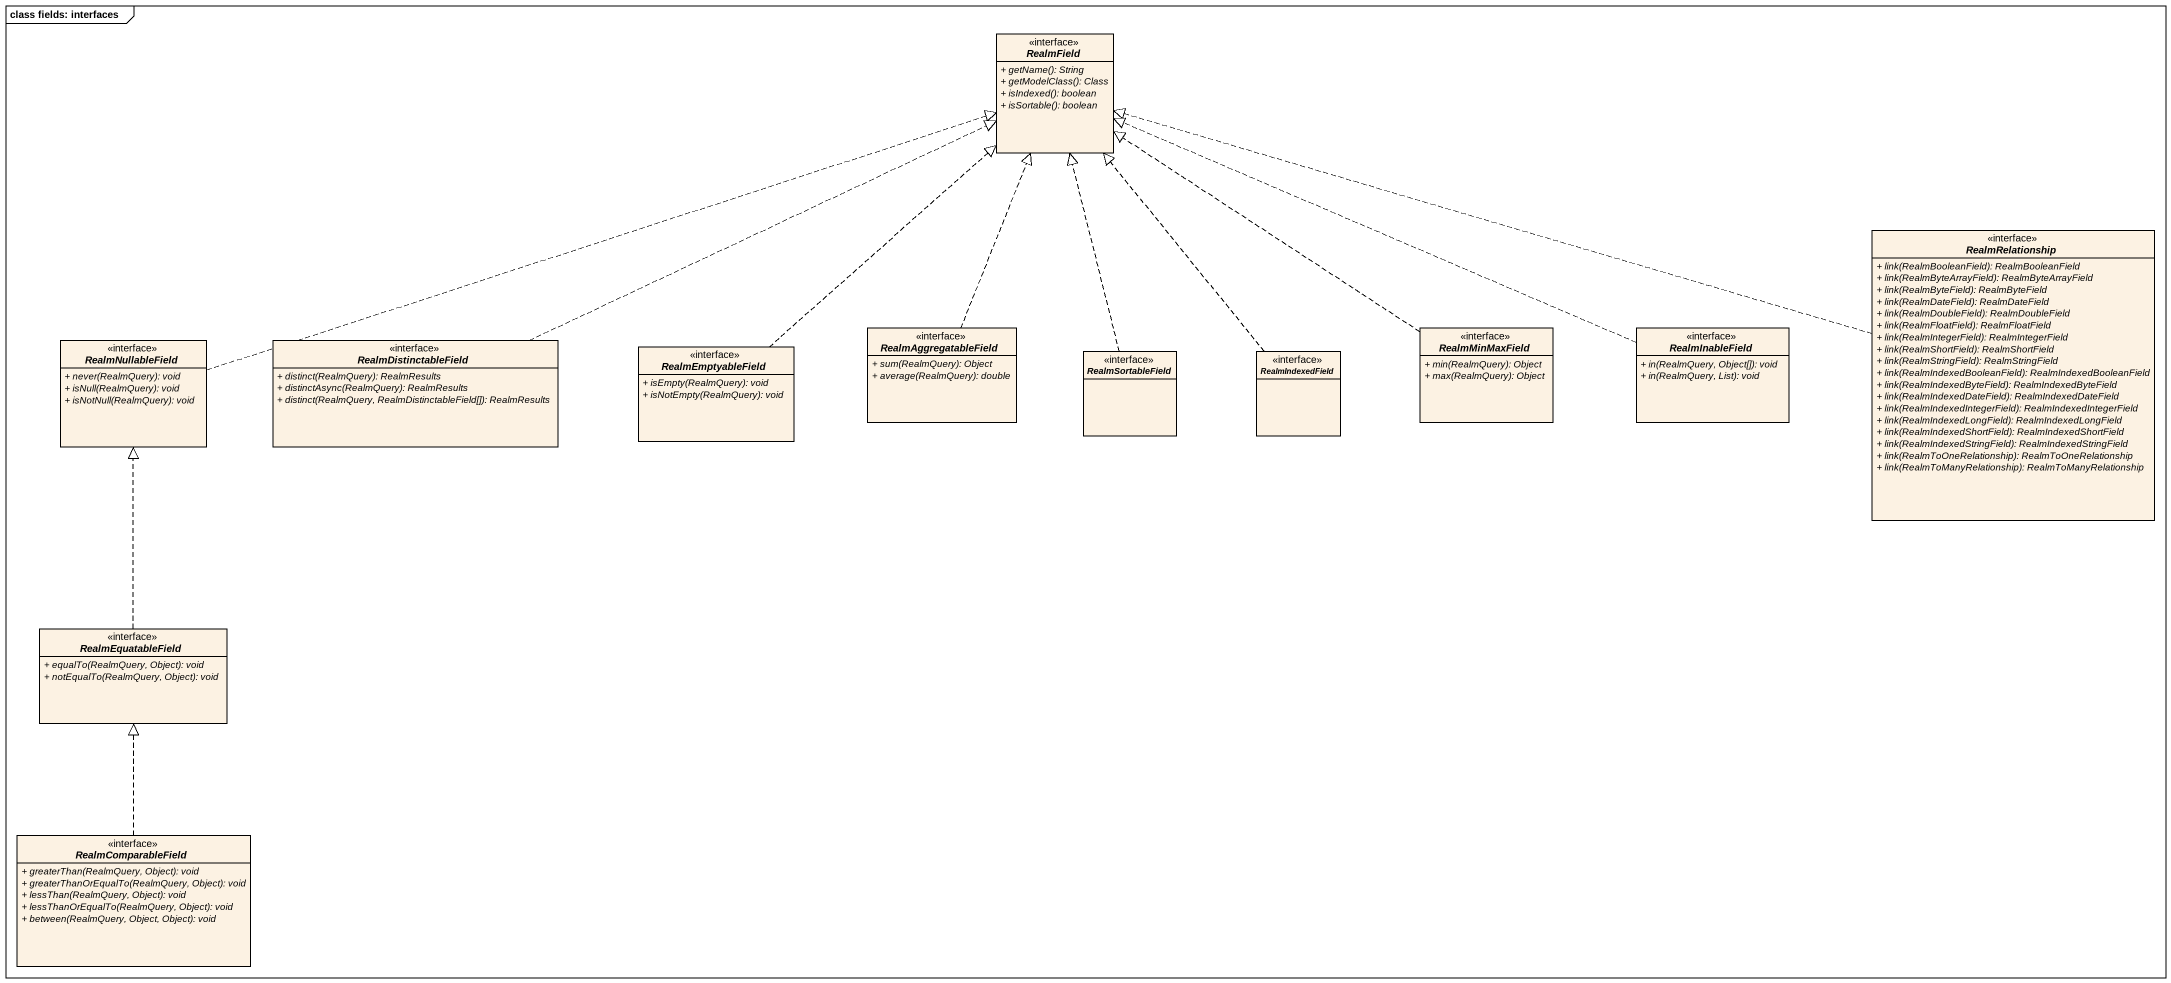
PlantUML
@startuml
mainframe class fields: interfaces
hide circle
hide empty members
skinparam classAttributeIconSize 0
interface RealmField <<interface>> {
  {abstract} + getName(): String
  {abstract} + getModelClass(): Class
  {abstract} + isIndexed(): boolean
  {abstract} + isSortable(): boolean
}
interface RealmRelationship <<interface>> {
  {abstract} + link(RealmBooleanField): RealmBooleanField
  {abstract} + link(RealmByteArrayField): RealmByteArrayField
  {abstract} + link(RealmByteField): RealmByteField
  {abstract} + link(RealmDateField): RealmDateField
  {abstract} + link(RealmDoubleField): RealmDoubleField
  {abstract} + link(RealmFloatField): RealmFloatField
  {abstract} + link(RealmIntegerField): RealmIntegerField
  {abstract} + link(RealmShortField): RealmShortField
  {abstract} + link(RealmStringField): RealmStringField
  {abstract} + link(RealmIndexedBooleanField): RealmIndexedBooleanField
  {abstract} + link(RealmIndexedByteField): RealmIndexedByteField
  {abstract} + link(RealmIndexedDateField): RealmIndexedDateField
  {abstract} + link(RealmIndexedIntegerField): RealmIndexedIntegerField
  {abstract} + link(RealmIndexedLongField): RealmIndexedLongField
  {abstract} + link(RealmIndexedShortField): RealmIndexedShortField
  {abstract} + link(RealmIndexedStringField): RealmIndexedStringField
  {abstract} + link(RealmToOneRelationship): RealmToOneRelationship
  {abstract} + link(RealmToManyRelationship): RealmToManyRelationship
}
interface RealmNullableField {
  {abstract} + never(RealmQuery): void
  {abstract} + isNull(RealmQuery): void
  {abstract} + isNotNull(RealmQuery): void
}
interface RealmDistinctableField {
  {abstract} + distinct(RealmQuery): RealmResults
  {abstract} + distinctAsync(RealmQuery): RealmResults
  {abstract} + distinct(RealmQuery, RealmDistinctableField[]): RealmResults
}
interface RealmEmptyableField {
  {abstract} + isEmpty(RealmQuery): void
  {abstract} + isNotEmpty(RealmQuery): void
}
interface RealmAggregatableField {
  {abstract} + sum(RealmQuery): Object
  {abstract} + average(RealmQuery): double
}
interface RealmSortableField
interface RealmIndexedField <<interface>>
interface RealmMinMaxField {
  {abstract} + min(RealmQuery): Object
  {abstract} + max(RealmQuery): Object
}
interface RealmInableField <<interface>> {
  {abstract} + in(RealmQuery, Object[]): void
  {abstract} + in(RealmQuery, List): void
}
interface RealmEquatableField {
  {abstract} + equalTo(RealmQuery, Object): void
  {abstract} + notEqualTo(RealmQuery, Object): void
}
interface RealmComparableField {
  {abstract} + greaterThan(RealmQuery, Object): void
  {abstract} + greaterThanOrEqualTo(RealmQuery, Object): void
  {abstract} + lessThan(RealmQuery, Object): void
  {abstract} + lessThanOrEqualTo(RealmQuery, Object): void
  {abstract} + between(RealmQuery, Object, Object): void
}
RealmRelationship .left.|> RealmField
RealmNullableField .right.|> RealmField
RealmDistinctableField .right.|> RealmField
RealmEmptyableField .up.|> RealmField
RealmAggregatableField .up.|> RealmField
RealmSortableField .up.|> RealmField
RealmIndexedField .up.|> RealmField
RealmMinMaxField .up.|> RealmField
RealmInableField .left.|> RealmField
RealmEquatableField .up.|> RealmNullableField
RealmComparableField .up.|> RealmEquatableField
@enduml
